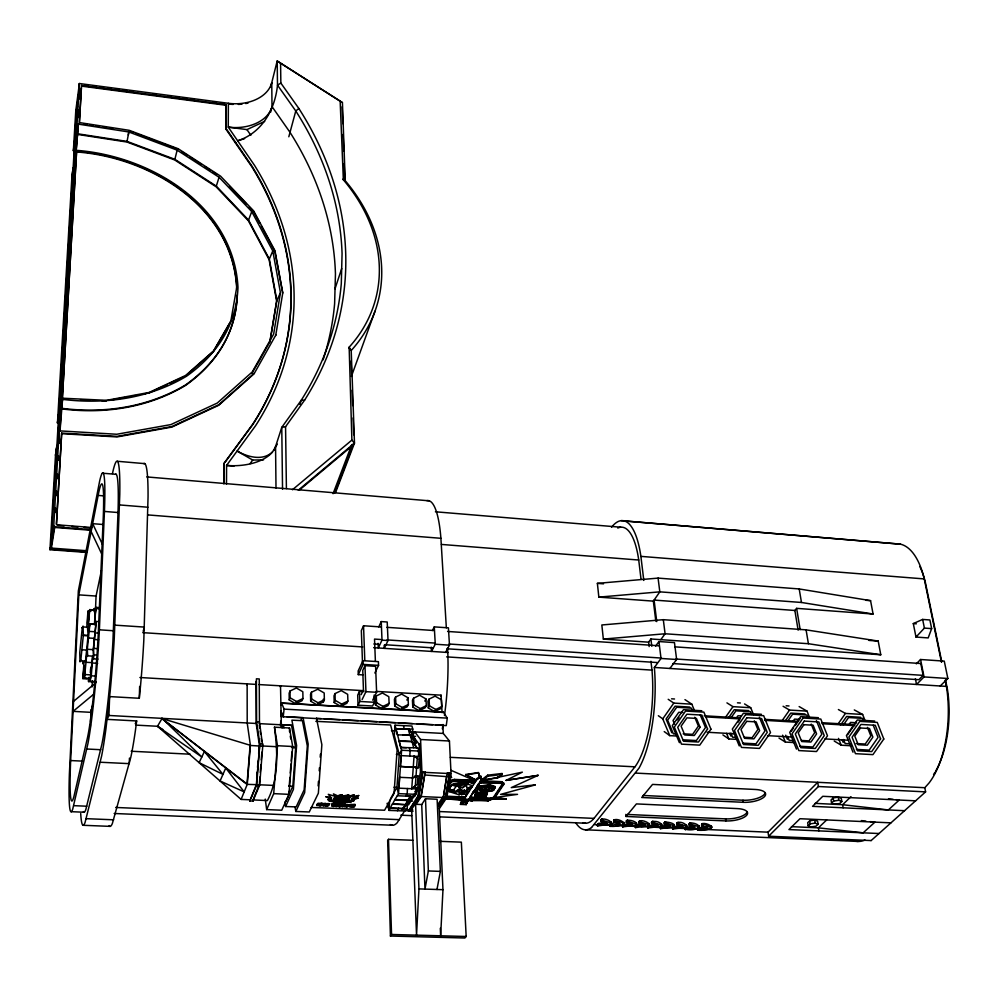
<?xml version="1.0" encoding="UTF-8"?>
<svg xmlns="http://www.w3.org/2000/svg" width="999" height="999" viewBox="0 0 999 999"><rect width="100%" height="100%" fill="white"/><g stroke="black" fill="none" stroke-linecap="round" stroke-linejoin="round"><path stroke-width="1.5" d="M236.651 288.511L236.651 287.512C232.143 206.918 150.374 157.33 76.536 151.96L76.623 151.324C150.487 156.693 232.292 206.293 236.8 286.913L230.769 321.478L213.461 351.411L185.589 375.974M237.238 294.967L237.075 296.84C235.364 334.353 215.597 364.073 185.489 385.464C148.139 407.817 104.021 414.41 61.214 408.828L59.977 430.319M340.821 803.97C337.912 814.385 340.022 796.765 340.322 806.068M80.757 660.826L83.342 635.064L83.054 626.073L82.268 628.159L82.305 627.322L79.758 652.709L80.02 661.862L80.794 659.939L80.757 660.826L85.502 661.126L88.112 635.364L87.437 626.723M223.863 483.903L224.151 463.136L252.747 424.213A384.116 293.843 6.1 0 0 251.898 166.021L226.049 128.496L226.186 104.645L81.556 85.464L81.456 86.114L226.049 105.27L225.911 129.121L251.736 166.633A383.953 293.781 6.1 0 1 252.585 424.787L224.887 462.475M224.026 483.354L224.151 463.136M226.498 484.103L226.586 465.422L255.582 425.711A387.512 296.453 6.1 0 0 254.495 165.31L228.259 127.123L228.371 103.297A38.212 26.598 2.9 0 0 271.753 82.68L272.003 106.593L270.567 112.3M109.141 825.586A100.487 8.404 -85.7 0 0 112.388 823.413L130.757 757.492A105.807 9.416 -85.6 0 0 135.464 730.132L136.676 720.953L107.13 719.367L108.916 715.471L109.64 696.59L139.286 698.276L139.773 693.593A105.807 9.416 -85.6 0 0 143.819 640.097L148.052 496.978A99.051 8.616 -85.3 0 0 143.731 463.636M322.24 805.169L323.077 803.733A2.323 0.899 -2.6 0 1 324.088 803.421C328.559 803.596 322.802 803.446 323.851 805.394C323.688 803.808 328.097 803.92 324.101 803.745A2.323 0.899 -2.6 0 0 323.089 804.058L322.265 804.957L323.239 805.569M482.155 794.917L484.203 794.642L482.155 794.917L482.442 792.294L487.112 793.73L487.075 793.094L482.292 791.72L477.01 792.569L477.047 793.206L482.442 792.294M354.47 806.68C352.485 804.907 357.105 807.367 351.848 807.017C352.722 802.272 356.905 806.33 354.108 805.331M351.735 806.98C350.312 804.757 356.156 803.096 354.932 805.344M335.464 804.145C328.034 807.517 336.713 801.523 334.952 804.719C332.555 810.064 330.344 801.797 333.316 804.145M80.707 813.536A100.824 7.13 -85.6 0 0 85.115 822.302L101.611 756.056A106.181 7.992 -85.5 0 0 105.969 728.583L110.127 691.895A106.181 7.992 -85.5 0 0 114.273 638.199L119.78 494.655A99.388 7.318 -85.3 0 0 113.087 470.729L112.487 473.514M335.052 805.281C335.352 808.953 342.033 803.833 337.4 803.77A2.123 0.824 -2.7 0 0 336.513 803.858L335.065 805.606M347.914 804.744C341.371 803.233 346.228 809.814 347.902 805.182M347.902 804.42L347.914 805.506M129.445 758.091L129.283 763.648L100.275 762.237M139.286 698.276L139.648 686.413M489.073 790.496L488.811 789.447L491.246 787.774L488.786 789.01L489.073 790.496L487.35 789.884L485.951 790.933L485.964 789.372L483.541 789.784M485.951 790.933L485.964 789.372M99.101 621.678L96.179 621.478L93.556 648.388L93.556 658.841L97.964 659.115M89.898 624.113L87.3 649.288L87.65 655.819L93.656 656.193L93.269 649.662L95.879 624.5L89.898 624.113L88.561 630.481L88.474 623.863L89.698 609.615L95.629 610.014L94.393 624.25L88.474 623.863M83.392 811.6A87.887 6.219 -85.6 0 0 85.839 809.49L101.91 744.193A92.545 6.968 -85.5 0 0 112.887 641.932L118.007 512.524A86.189 6.344 -85.3 0 0 115.484 474.3M82.742 663.823L82.83 661.45M99.388 629.82L104.433 511.438A86.326 5.794 -85.2 0 0 99.613 481.243L78.334 590.933L69.368 774.337A88.024 5.682 -85.5 0 0 72.765 808.94L87.962 743.481A92.707 6.369 -85.5 0 0 98.776 641.033L99.388 629.82L113.474 630.744M95.854 681.605L90.047 681.268L90.172 678.446M90.434 672.814L90.572 668.743M90.597 672.889L90.859 667.232M88.674 678.671L82.83 678.571L84.228 665.759L84.391 666.433L84.99 665.459L84.403 678.209L90.347 678.558L92.457 657.117M90.047 681.268L91.271 675.824L92.77 655.993L93.556 658.841M94.118 611.638L94.256 608.566L98.889 608.678M90.272 727.684L90.41 724.612M90.547 721.54L91.084 709.477M92.07 686.925L92.345 680.769M95.529 608.379L96.066 596.053L101.423 570.504M350.449 805.619C348.251 807.279 355.057 803.883 350.412 804.42A2.31 0.899 -2.9 0 0 349.4 804.732L348.589 806.343M387.25 803.233L388.998 810.401L405.969 811.038L407.18 808.978L407.392 804.12L411.688 796.777L407.754 800.049L394.892 799.55L392.532 804.183L405.344 804.682L412.387 796.215C410.601 802.122 391.321 821.228 409.528 800.461M86.826 626.273L87.937 611.4L91.034 611.063M84.403 678.209L86.913 653.046L87.65 655.819M88.099 610.864L87.525 623.264L88.299 622.677L89.698 609.615M98.152 495.417A75.424 5.07 -85.2 0 1 103.247 517.694L98.252 634.427A81.381 5.594 -85.5 0 1 87.263 738.673L74.201 795.366A77.273 4.983 -85.5 0 1 70.654 760.551L78.821 594.867L98.152 495.417L103.908 495.879M439.398 806.83L445.604 797.639L449.65 772.964L447.327 772.851L443.294 797.539L438.086 805.269L438.037 804.083L439.061 804.133L442.969 889.684L440.646 935.801L440.309 928.283M415.547 803.096L418.943 888.898L416.533 935.151L411.675 809.103L421.016 795.928L425.212 771.79L421.241 796.553L416.233 804.307L421.715 804.557L425.499 798.738L437.112 799.262L440.372 871.39L436.975 889.485M77.647 123.913L76.998 123.839L75.874 132.492L74.188 160.377L74.85 160.464L75.437 156.219M76.099 151.898L78.397 124.138L76.099 151.024M90.996 529.67L53.684 526.773L59.59 423.514M60.115 414.348L60.564 406.693L59.853 406.63L57.892 440.272L58.616 440.334L59.328 435.726M75.749 157.967L74.475 157.755L75.524 150.262C150.237 155.557 233.329 205.307 237.962 286.963L237.962 288.099C236.263 325.449 216.558 354.982 186.551 376.211C148.814 398.776 104.233 404.807 61.089 399.175L75.749 144.917M76.111 138.699L76.374 134.028M59.253 430.856L57.892 440.272L59.253 430.856L116.746 434.253L170.929 424.575L217.258 403.059L252.248 371.953L273.639 334.141L280.444 292.757L272.789 250.924L251.736 211.576L219.068 177.26L177.148 150.15L128.759 131.955L77.048 123.926L79.396 83.516L228.371 103.297M55.195 512.549L55.457 507.942M56.169 495.641L56.444 491.033M57.143 478.746L57.418 474.138M58.217 460.314L58.479 455.694M59.191 443.406L59.453 438.798M62.113 392.694L62.837 380.269M63.112 375.612L63.911 361.626M64.098 358.516L64.898 344.543M65.085 341.433L65.884 327.46M66.159 322.802L66.871 310.377M67.145 305.719L67.857 293.294M68.132 288.636L68.844 276.211M69.118 271.553L69.93 257.567M70.105 254.47L70.917 240.484M71.091 237.387L71.903 223.401M72.078 220.304L72.89 206.318M73.064 203.222L73.876 189.236M74.051 186.126L75.849 155.07M78.009 117.72L78.446 109.977M79.083 99.138L79.433 92.944M68.394 399.088L62.325 398.788L76.536 151.96M62.325 398.788L76.623 151.324M56.431 523.763L61.676 433.091L117.108 436.363L171.978 426.523L218.868 404.707L254.27 373.201M79.433 121.678L81.369 87.662M61.676 433.091L56.431 524.762L92.058 527.534M79.333 123.227L81.556 85.464M58.741 423.588L57.467 422.852L71.891 176.985L73.077 167.882L74.351 168.094M50.937 546.49L56.269 455.319L57.53 447.227L59.89 406.968L61.039 398.838L61.763 398.901M79.47 88.199L76.424 110.739L73.139 168.019L71.891 176.985L72.927 177.897M56.269 455.319L55.557 455.257L56.818 447.165L72.54 177.06L73.789 168.094L75.412 140.172L74.763 140.085L73.377 150.712L74.75 150.911M59.99 431.281L62.575 399.238L61.214 408.828M86.763 551.873L51.236 549.225L51.311 548.076L50.112 547.989L49.95 549.712L85.702 552.372M485.152 796.553L484.99 795.741L485.152 796.553L479.882 797.389L480.069 795.416L478.221 796.166L480.069 795.416M480.094 795.853L480.044 796.702L481.143 795.916L482.467 796.378L482.255 795.142L484.165 794.205M605.806 822.402C604.058 823.626 595.804 821.852 597.664 825.936L609.977 824.187L611.463 823.101L602.21 820.216L600.911 821.328L607.242 823.338L598.713 824.65L597.664 825.936M316.908 805.681C316.421 802.759 323.564 803.084 319.58 805.793C318.693 803.658 315.372 806.755 319.043 804.982M389.71 800.187L388.998 810.401L392.507 803.733L405.344 804.682L407.779 800.499L411.688 796.777M412.1 736.188L412.787 729.108L411.938 726.036L395.017 725.212L394.293 735.376L399.263 754.507L396.953 787.362L398.526 793.643L397.315 795.766L414.535 796.453L415.784 794.33L416.171 788.923L415.284 786.438L417.295 757.916L418.444 756.455L418.818 751.048L417.944 747.876L400.674 747.477L406.406 747.739M398.913 788.223L399.575 777.309L412.624 777.909L417.957 775.886L417.382 784.09L411.75 788.686L414.036 756.218L419.105 759.502L418.531 767.694L415.572 767.569L418.531 767.694M400.337 766.47L416.62 767.419L400.337 766.47L401.099 755.631L418.444 756.455M285.976 801.323L292.832 786.263L295.642 747.639L291.521 725.324L283.429 724.937L282.23 727.796M318.132 785.888L318.456 781.355M319.218 770.766L319.443 767.744M320.204 757.167L320.429 754.145M58.854 418.381L59.49 413.698L58.779 413.636L57.467 422.852L58.167 422.927M249.862 800.823L256.356 785.838L259.278 785.963L259.653 785.089L262.737 746.228L259.465 721.927L259.253 678.958L256.418 678.796L256.606 721.778L259.815 743.706L256.356 784.64L249.862 800.823L252.922 801.111L259.278 785.963L259.89 777.01M260.264 772.352L260.876 764.597M261.251 759.939L261.863 752.172M252.909 799.924L252.922 801.111L252.909 799.924L267.42 800.561C279.183 778.209 277.497 751.498 274.475 727.185L289.485 727.996L292.695 746.503L288.936 794.342L281.73 810.226L266.658 809.577L265.259 799.1M266.658 809.577L273.701 793.643L277.497 745.716L274.475 727.185M289.211 786.151L289.897 777.447M290.247 773.051L290.959 764.035M291.196 761.038L291.895 752.022M328.034 804.57C332.18 802.197 326.361 807.042 326.561 806.031C323.851 805.706 328.109 802.409 328.022 804.595M246.99 784.352L250.1 745.441L262.737 746.228L262.725 743.868L259.815 743.706L256.718 784.952L256.356 785.838L256.356 784.64L246.99 784.352L161.763 718.443L247.29 784.227L241.109 799.412L157.505 726.273L136.051 725.124M247.29 784.227L250.399 745.341L247.203 723.001L247.14 683.878L139.91 677.509M256.668 778.283L257.155 772.065M257.53 767.419L258.029 761.201M258.654 753.446L259.153 747.24M610.014 826.335C609.278 822.539 620.104 821.578 619.904 823.938C599.675 826.385 616.57 828.071 624.1 823.788C620.329 820.579 605.569 819.405 619.904 823.938M82.83 678.571L83.978 662.624M79.233 85.115L79.396 83.516L75.787 110.652L76.424 110.739M74.763 140.085L74.613 141.683L75.999 141.895M58.779 413.636L58.616 415.322L59.303 415.359M318.743 805.731L319.006 804.582M631.143 823.513L623.938 824.587L622.864 825.861M626.336 822.439L627.859 821.34L636.788 824.212L635.277 825.286L622.652 826.885L624.063 825.761L632.592 824.45L626.336 822.439L626.323 820.978C628.196 818.98 638.149 821.79 635.776 823.963M333.304 803.758L332.842 805.669M327.372 806.056L327.672 804.982M94.793 616.121L95.105 613.199M95.429 610.289L95.742 607.367L100.075 607.667M94.992 615.809L95.629 610.014M645.029 823.875C643.244 825.436 633.816 823.139 635.576 827.584L647.864 825.836L649.387 824.762L640.334 821.89L638.998 823.001L645.192 824.999L636.675 826.31L635.576 827.584M95.779 682.005L88.586 681.593L89.061 677.297M247.028 684.964L247.14 683.878L256.044 684.402M321.378 803.258C317.133 809.09 325.499 803.745 321.378 803.258C317.782 806.692 323.239 805.731 322.377 803.271M280.382 686.9L280.507 685.826L281.381 727.447M283.192 716.758L284.103 709.115L281.581 703.034L443.356 712.1L447.277 718.119L446.266 725.586L283.192 716.758L280.781 710.776M656.306 824.612L649.1 825.686L648.001 826.96M657.754 825.549L651.598 823.551L653.146 822.464L661.95 825.311L660.414 826.385L647.814 827.984L649.238 826.847L657.717 825.586L657.617 824.375M440.934 696.216L441.071 695.167L376.223 691.395M76.836 110.489L77.447 105.969M77.86 102.947L79.495 90.872M75 143.182L75.412 140.172M76.861 129.62L77.447 125.35M74.338 158.766L75.524 150.262L74.188 160.377L75.824 132.392L76.473 132.48M670.104 824.974C668.331 826.548 658.903 824.237 660.639 828.658L672.914 826.922L674.462 825.861L665.534 823.001L664.173 824.1L670.279 826.098L661.763 827.397L660.639 828.658M56.843 445.566L55.519 454.882L49.95 549.712L53.646 526.311L54.396 526.373L50.849 548.039M322.227 804.832C322.44 806.83 326.685 806.23 325.612 803.92M340.209 805.718C342.607 806.555 335.439 806.643 339.835 803.945M681.306 825.711L674.113 826.772L672.976 828.046M682.754 826.635L676.698 824.65L678.259 823.563L686.925 826.398L685.376 827.472L672.789 829.058L674.25 827.934L682.717 826.685L682.617 825.474M51.236 549.225L54.858 526.411M275.724 335.489L282.754 293.007L274.975 250.687L253.646 210.864L220.579 176.161L178.172 148.739L129.221 130.32L79.433 122.577M269.842 342.02L276.623 301.049L280.444 292.757M689.035 824.038C690.734 821.278 699.65 824.662 698.601 826.448C696.253 833.054 672.489 828.333 693.743 826.248M685.227 829.595L685.114 828.233M406.568 808.865L408.279 811.163L417.757 796.39L421.94 772.239L420.579 739.51L414.81 731.93L412.462 735.888M416.221 799.587L418.693 795.828L422.864 771.678L418.918 796.453L409.677 810.801L412.774 810.938M331.843 805.356L331.818 805.793M337.65 804.832C335.177 806.081 338.649 804.345 336.451 805.843M237.238 296.253C235.527 333.778 215.747 363.499 185.627 384.89C148.289 407.23 104.183 413.836 61.389 408.254M421.241 796.553L443.294 797.539L446.765 776.023L447.003 776.635L424.65 774.974M449.65 772.964L445.417 797.914M439.298 808.715L446.753 797.689L451.036 773.626L449.438 741.008L443.294 733.441L442.819 725.187L435.651 724.799M352.147 804.869C353.122 808.228 346.466 807.005 349.413 805.069A2.31 0.899 -2.9 0 1 350.424 804.757C354.283 804.944 349.8 804.145 349.912 806.243M128.297 135.04L128.759 131.955M697.614 830.132L697.502 828.77L698.938 827.859L707.404 826.61L707.554 827.771C683.703 830.181 709.665 832.354 710.976 826.997C712.387 825.261 700.761 820.741 701.623 825.748L707.592 827.721L707.442 826.56M128.796 132.343L127.048 141.396L174.875 159.316L216.296 186.126L248.551 220.092L269.33 259.053L276.848 300.474L270.017 341.446L257.754 363.411M342.033 804.445C349.737 802.347 338.973 809.789 342.757 804.932M346.903 805.107L346.203 805.856L346.89 804.769M425.499 798.738L428.359 870.953L424.962 889.085L421.715 804.557M347.827 806.068L347.465 806.855L345.754 806.168M413.823 739.297L410.152 735.489C404.258 718.568 416.346 739.635 416.096 743.418L410.239 735.102L397.365 734.889L395.741 728.683L412.787 729.108M281.593 712.786L280.844 716.408L283.941 716.57M400.674 747.477L399.088 740.759L411.938 741.358L417.407 748.189M404.233 729.095L403.484 725.624M388.199 807.13L387.487 803.496M409.278 747.876L410.214 750.661L409.727 756.018M413.661 747.677L410.239 735.102L403.047 735.152M95.317 625.461L96.179 621.478M226.049 105.27L226.186 104.645M93.344 701.835L90.959 712.337L73.077 711.363L94.218 693.793M225.911 129.121L226.049 128.496M235.564 143.144L235.714 142.52M174.875 159.316L177.148 150.15M270.629 87.188L277.185 60.989L342.432 102.597L345.204 180.682A191.633 147.028 14.7 0 1 351.211 350.537L354.483 443.131L335.564 492.532M342.432 102.597L277.185 60.989L277.497 85.152L295.779 110.989A439.597 331.144 6.7 0 1 342.07 253.671L341.296 283.591A439.597 331.144 6.7 0 1 301.223 400.287L281.768 427.372L274.338 450.362M288.823 136.788L295.779 110.989L298.838 108.454L280.856 83.079L280.582 63.511M282.754 293.007L274.8 251.286L268.306 239.161M143.169 631.256L143.993 628.471M93.894 609.74L94.256 608.566M216.296 186.126L219.068 177.26M335.027 288.773L341.683 268.556M299.85 404.433L301.223 400.287L304.645 400.099A443.618 333.978 6.7 0 0 298.838 108.454M333.142 804.395L332.942 805.681M600.911 821.328C600.112 816.158 611.838 820.853 610.789 822.602M479.882 797.389C479.682 795.154 485.139 797.901 485.452 794.53L485.302 793.568L482.455 792.582L478.121 793.194C474.213 797.926 484.253 797.989 485.414 794.018L487.362 794.093L487.075 793.094M624.1 823.788C623.913 820.866 613.274 816.87 613.648 821.89M351.386 376.448L375.025 311.151M323.614 805.044L324.95 803.87M485.414 790.783L484.527 791.832L479.557 790.159L481.855 789.872L486.176 791.333L493.506 790.359L495.317 786.925L492.744 787.624L488.548 786.338L483.441 787.437L481.043 786.875L479.22 789.685L481.818 789.36L479.845 789.709M626.323 820.978L628.359 821.99M248.551 220.092L251.736 211.576M931.655 628.621L928.171 637.924L915.996 637.062L913.298 623.588L922.639 619.43L929.882 619.967L931.655 628.621L924.4 628.096L915.996 637.062M335.052 805.644C336.476 807.729 341.196 803.995 337.412 804.108A2.123 0.824 -2.7 0 0 336.526 804.183L335.214 805.206M333.067 493.693L351.785 444.567M334.503 493.031L352.709 445.367L299.225 490.184M335.202 491.67L345.704 464.198M347.365 459.852L350.686 451.186M352.335 446.84L353.996 442.507M638.998 823.001C638.174 817.894 649.862 822.514 648.676 824.262L648.788 825.524M349.912 806.056L351.261 804.869M338.449 800.236L340.322 800.062C321.94 799.5 352.185 796.365 336.738 798.426L335.764 798.226M337.063 799.812L337.824 798.738L337.063 799.812L340.072 799.924L340.934 798.8L339.648 798.95C341.134 795.691 333.941 798.201 336.738 798.251M651.473 822.389C654.507 819.754 664.123 822.664 661.151 827.584M280.719 705.194L281.581 703.034M290.022 691.008L289.148 693.194L289.235 699.962L295.704 703.721L302.048 700.686L302.959 698.526L302.834 691.745L296.378 687.999L290.022 691.008L290.122 697.801L289.235 699.962M344.992 799.987C347.39 797.776 346.291 800.711 347.502 798.688L345.829 798.351L347.39 798.563M345.592 798.576L344.343 799.487L345.879 799.537L345.941 798.114M673.838 826.623L673.726 825.361C675.636 822.277 657.891 820.591 667.17 824.013M295.704 703.721L296.603 701.56L302.959 698.526M253.496 798.551L258.691 786.151M269.33 259.053L272.789 250.924M311.463 692.245L310.527 694.43L310.664 701.198L317.108 704.944L323.401 701.91L324.363 699.737L324.2 692.981L317.757 689.248L311.463 692.245L311.601 699.013L310.664 701.198M685.264 829.395C691.345 824.687 676.885 818.993 676.698 824.65M494.992 786.45L490.022 784.752L486.426 788.486C482.03 786.188 487.3 789.422 483.578 790.234L486.001 789.822M319.268 804.345C321.116 800.636 321.291 806.93 318.669 805.344M300.899 720.391L302.135 717.557M277.31 444.118L272.228 452.335A43.169 23.402 0.4 0 1 226.586 465.422L234.053 466.071M225.886 767.682L220.067 780.993L244.168 791.882L225.574 767.794M317.108 704.944L318.057 702.772L324.363 699.737M327.822 804.694L328.371 803.571L329.62 803.92M344.106 800.399L343.369 801.535L344.705 800.661L342.182 801.086L345.067 801.31L345.567 800.461L342.495 800.336L342.182 801.086M686.076 828.658L695.192 827.184L689.173 825.199L690.571 824.113L699.225 826.81L698.788 827.647M291.833 725.374L280.931 724.799L280.569 725.611L280.544 722.801M335.015 693.606L334.016 695.816L334.203 702.559L340.634 706.293L346.865 703.271L347.889 701.073L347.677 694.33L341.258 690.609L335.015 693.606L335.202 700.349L334.203 702.559M380.669 626.922L363.549 625.761L361.351 630.606L362.475 662.187M285.602 806.505L293.394 789.447L296.603 745.479L291.895 720.167L302.422 720.679L307.317 745.966L304.133 789.872L296.154 806.905L285.602 806.505L284.827 801.947M701.623 825.748C703.671 821.827 713.511 829.707 711.013 827.022M340.634 706.293L341.646 704.095L347.889 701.073M374.85 673.026L378.559 665.371L378.409 661.663L362.949 660.689L358.154 670.941L358.291 674.625L362.887 674.912M378.771 626.873L381.243 621.59L387.212 622.002L388.024 640.534L384.253 648.351L384.128 645.279M358.291 674.625L363.087 664.397L362.949 660.689M316.458 718.256L321.865 744.68L318.356 793.231L309.265 811.962L295.816 811.463L304.658 792.694L308.179 744.043L303.034 717.607M372.727 700.149L376.611 692.295L375.599 666.333L364.997 665.659L362.762 670.391L363.449 689.884L361.151 694.68M363.836 691.608L359.478 691.358L357.704 695.129L358.042 705.207L372.577 706.018L374.413 702.285L374.126 695.079M204.558 751.186L199.113 762.674L222.952 774.387L204.233 751.285M381.243 621.59L382.005 640.134L378.284 647.964L378.097 643.344M358.042 705.207L359.827 701.46L359.478 691.358M341.159 798.426L342.045 796.515L339.323 802.085M362.125 699.537L365.934 691.658L364.997 665.659M479.233 796.553L479.757 797.202L479.62 796.478L478.921 797.339L475.112 796.041C475.487 793.755 474.088 796.827 476.773 795.241L477.872 793.631L482.13 793.131L482.904 791.932M376.298 695.978L375.187 698.226L375.449 704.944L381.855 708.653L387.987 705.644L389.111 703.408L388.823 696.703L382.43 692.994L376.298 695.978L376.561 702.697L375.449 704.944M324.438 804.732L324.238 805.381L324.325 804.232M325.911 804.62L327.684 803.508L327.684 805.306M327.497 805.219L326.561 806.031M381.855 708.653L382.979 706.418L389.111 703.408M339.573 802.272L332.967 801.323L334.915 797.077M332.967 801.323L335.115 797.115L336.064 796.865L349.425 798.014L348.751 797.389M333.179 801.335L336.064 796.89L335.115 797.127C333.142 797.989 333.841 802.984 333.167 800.986M343.269 806.493L344.068 804.645M334.702 799.799L335.427 798.114M338.062 800.474L336.001 798.963L334.927 800.037L336.563 798.326M395.567 697.09L394.418 699.35L394.717 706.043L401.111 709.752L407.18 706.755L408.366 704.495L408.042 697.801L401.648 694.105L395.567 697.09L395.866 703.796L394.717 706.043M338.736 801.985L338.099 802.372L339.423 801.435L339.223 802.634M342.882 798.388L340.097 803.558C336.126 803.97 341.196 801.91 338.886 802.971M338.486 803.496L339.111 802.16M334.927 800.037L337.762 800.886L340.06 800.399L339.31 801.872L332.954 800.973M340.334 800.112L341.159 798.251M344.068 797.202L343.094 797.689L349.638 797.677L347.627 801.897L339.56 801.985M343.057 795.853L342.045 796.752L343.057 795.853L342.482 798.426M340.097 803.558L343.369 796.578M341.371 801.785L346.253 802.409L338.099 802.372M341.171 802.484C340.472 800.436 342.869 803.358 340.634 801.897M346.778 798.725L346.828 798.938C345.067 797.09 341.046 799.924 345.117 799.824M343.132 799.287L343.818 798.488M432.405 630.519L434.278 626.885L448.414 627.847L449.475 645.167L445.604 652.347M340.946 801.498L347.415 801.885L349.413 797.664M401.111 709.752L402.272 707.504L408.366 704.495M406.855 700.062L408.042 697.801M347.415 801.885L349.638 797.652M434.278 626.885L435.277 644.23L431.493 651.423L431.243 647.102M350.761 805.182L350.437 806.405M413.561 698.239L412.437 700.361L412.774 707.042L419.155 710.751L425.187 707.754L426.323 705.631L425.974 698.95L419.592 695.254L413.561 698.239L413.886 704.932L412.774 707.042M135.24 723.676L136.676 720.953M419.155 710.751L420.292 708.628L426.323 705.631M424.825 701.073L425.974 698.95M429.071 699.125L427.922 701.273L428.284 707.941L434.652 711.638L440.646 708.641L441.833 706.505L441.433 699.837L435.077 696.153L429.071 699.125L429.445 705.806L428.284 707.941M344.081 800.236C347.54 800.449 341.795 800.174 342.17 800.911M480.794 776.148L481.593 779.744L468.831 799.475L464.085 799.25L476.76 779.507L480.856 777.01L480.794 776.148L476.698 778.646L476.76 779.507M329.608 803.633L328.521 805.731L327.297 805.669M342.732 800.923L345.579 800.636M316.895 805.356C316.633 803.333 320.017 801.872 318.856 804.882M491.271 788.223L488.623 788.598L488.761 784.702L481.93 785.826L483.416 786.925L481.855 789.872L481.793 789.048M434.652 711.638L435.826 709.502L441.833 706.505M251.86 373.539L257.155 364.173M275.899 334.902L254.096 373.776L218.719 405.282L171.84 427.097L116.995 436.938L61.588 433.678M390.434 798.913L396.953 787.362L393.993 787.249M394.892 799.55L397.315 795.766M230.931 320.879L213.611 350.824L185.739 375.387L149.126 392.445L106.493 400.324L62.413 398.201M341.945 806.618L342.657 804.582M397.49 810.713L398.663 808.216M157.505 726.273L162.113 718.368L201.81 756.98L157.505 726.273L162.812 729.557M407.355 795.716L410.214 795.828L407.779 800.499L394.917 799.999M415.197 791.408L416.146 789.797M390.334 824.587A84.503 18.457 -86.7 0 0 397.202 822.751L404.995 810.314M448.763 783.241L450.387 780.544L450.462 781.83L454.42 780.681L473.489 781.605L474.587 782.741L454.745 781.068L451.186 781.942L447.952 787.187M447.889 785.963L451.111 780.656L453.484 780.082M479.62 796.478L476.773 795.241M472.589 785.751L467.457 784.065L456.531 785.888L453.334 790.221L448.476 790.684L451.748 784.465L453.896 784.128L453.534 783.591L467.257 781.905L466.508 783.765L455.831 785.676L453.022 784.852L456.493 785.376M448.476 790.684L451.748 784.465M466.508 783.765L467.457 784.065L469.405 781.568L473.926 783.678L469.443 782.205L467.295 782.554L466.908 781.443L467.257 781.967M346.865 799.562L344.817 799.974L346.441 799.387M345.829 798.276L343.756 798.426M471.478 798.288L471.216 799.799L461.725 799.362L461.988 797.789L460.464 797.714L459.54 799.237L459.602 800.261L464.935 799.949L464.473 800.674L466.995 800.786L467.457 800.074L470.941 800.224L470.879 799.212M459.602 800.261L460.464 797.714M412.887 840.271L388.486 839.31L387.662 840.596L390.422 936.026L464.897 938.011L466.171 936.488L461.351 842.157L439.548 841.308M460.414 804.382L461.426 802.796L463.061 802.871L462.999 801.785L461.363 801.722L460.414 804.382L466.196 804.645L467.657 800.611L488.673 800.624L472.04 799.824L472.102 800.836L470.591 800.761L470.529 799.687M466.933 799.774L468.194 799.837L467.195 802.709L462.15 802.472L463.149 799.537M464.098 799.475L466.77 794.13M462.15 802.472L463.149 799.6M467.832 801.161L465.097 802.11L465.884 800.898L467.807 800.811L466.933 802.547L462.599 802.347L463.461 800.611C467.195 799.749 462.887 804.27 465.172 800.861M462.599 802.347L463.461 800.611M463.061 802.871L463.336 801.273L462.075 801.21M344.081 804.982L345.067 804.545L342.083 804.832M467.22 803.059L465.921 802.459M472.927 792.195L468.843 799.699M477.972 784.39L479.333 785.476L477.335 786.076L480.082 781.792M480.307 780.768L481.53 778.87M473.613 791.545L475.287 791.433L473.613 791.545L472.977 792.831L474.75 792.544L474.375 791.445L474.75 792.544M477.322 785.813L478.758 786.076L477.335 786.076M466.933 802.547L467.807 800.811M480.019 786.4L476.535 791.745L473.963 791.295L477.01 786.588L480.019 786.4L478.396 785.239L479.295 784.827L477.972 784.452M325.736 804.645L324.45 805.057M477.197 790.047L479.97 785.751L478.434 785.876M477.197 790.109L479.982 785.813M472.04 799.812L472.989 798.351L472.102 800.836M506.006 780.406L538.099 775.361L506.006 780.406L522.365 772.152L484.952 780.069L484.49 782.142M479.22 789.685L481.93 785.826M484.415 780.918L484.952 780.069M591.545 827.509L638.935 768.243A82.805 27.26 -87.1 0 0 654.357 667.469L661.026 658.453L658.928 641.545L674.462 642.607L676.635 659.49L669.867 668.468M410.464 808.378L414.573 802.097M493.506 790.359L495.317 786.925M493.306 797.514L502.884 783.166L502.984 784.44L493.381 798.713L490.109 799.637L471.753 798.788C469.755 799.075 469.53 796.166 471.665 797.527L490.034 798.438L493.294 797.452L493.381 798.713M470.192 798.413L490.247 799.849L494.155 798.738L494.068 797.464L503.708 783.129L501.448 781.68L482.542 780.756L480.069 781.73L480.157 783.016L500.749 783.303L502.984 784.44M494.155 798.738L503.796 784.402L503.708 783.129L501.461 781.742L501.548 782.966L503.796 784.402M474.825 795.029L477.01 792.569M474.862 795.666L476.286 792.881M439.348 805.756L445.367 797.015L443.057 796.915M487.325 793.456L485.876 796.24L484.303 795.629M485.876 796.24L487.362 794.093M653.346 601.136L659.815 591.845L658.079 578.109L597.377 583.366L598.851 597.127L653.346 601.136L655.819 621.128M461.688 791.695L461.163 793.955L459.927 793.893L460.764 792.781L468.706 791.807M792.969 721.415L794.58 719.105L799.138 719.38M791.108 731.405L793.543 727.909M795.167 725.586L800.049 718.593M837.999 724.088L845.429 713.423L862.636 714.46L865.334 721.278M840.484 725.237L846.628 716.445L860.676 717.282M843.306 725.087L848.576 717.532L862.661 718.368L863.71 721.041M848.913 724.7L850.511 722.414L856.493 722.764M847.627 734.64L856.493 721.927M438.873 802.896L442.22 798.114M725.386 717.482L732.966 706.655L750.711 707.717L753.546 714.647M728.858 717.369L734.228 709.715L748.713 710.589M731.068 717.781L735.951 710.801L750.474 711.675L751.573 714.397M736.35 718.094L737.986 715.771L741.058 715.946M737.999 722.252L739.647 719.904M782.03 720.803L789.535 710.064L807.005 711.113L809.764 717.981M785.451 720.704L790.758 713.099L805.019 713.948M788.161 720.541L792.594 714.185L806.892 715.047L807.979 717.744M677.285 736.051L669.78 735.639L662.749 718.855L673.801 703.096L691.832 704.183L694.73 711.163M677.372 719.967L679.033 717.594M286.413 488.548L285.564 426.723L304.645 400.099M648.626 642.17L650.911 638.985L880.781 654.757L878.196 641.071L806.081 629.857L663.311 619.68L601.835 624.974L603.346 639.085L648.626 642.17L649.163 646.578M250.1 463.636L252.685 460.039L263.536 459.89M655.619 646.091L658.928 641.545M336.438 805.519L337.6 804.382M660.801 639.672L665.084 633.766L663.311 619.68M390.422 936.026L391.546 934.477L388.486 839.31M448.426 789.847L450.012 790.371L449.175 791.595L459.078 794.792L460.764 792.781M339.61 804.42L340.896 804.332M495.042 787.087L490.072 785.401L488.548 786.338M582.941 822.676A72.353 22.477 -87.5 0 0 593.993 818.381L634.952 766.82A75.936 25 -87.1 0 0 651.997 670.117L650.936 661.288M298.264 490.209L354.483 443.131L351.885 440.097L349.151 347.177A188.823 144.768 14.7 0 0 343.356 179.783L340.172 101.511M351.673 806.618L354.158 806.243M798.126 630.157L794.867 610.476L796.628 608.354L873.089 614.023L870.566 600.661L799.2 588.948L658.079 578.109M626.036 816.47L636.425 803.908L737.412 808.603A16.096 5.957 -6.6 0 1 746.515 815.446A16.096 5.957 -6.6 0 1 725.836 820.928L626.036 816.47L625.824 814.397M348.676 806.168L351.323 806.555L351.511 805.206M321.253 803.696L322.54 803.683M635.764 773.101L924.799 787.712L928.945 783.104A79.695 37.175 -88.2 0 0 946.44 686.4L945.191 680.344M326.661 805.656L325.724 806.031M482.092 786.063L481.68 786.912L481.63 786.275M916.295 663.86L920.554 659.502L944.267 661.126L947.864 678.496L940.209 685.988M674.849 646.852L920.778 663.523L923.151 675.374L918.855 679.695L672.814 663.573M768.031 832.167L817.706 782.304L818.393 786.513L768.631 836.225L768.031 832.167L701.41 829.282M947.864 678.496L924.038 676.922L916.533 684.465L915.384 678.683M833.116 797.964L831.043 799.974L831.568 803.096L834.627 804.282L839.747 803.483L841.832 801.473L841.308 798.363L838.261 797.152L833.116 797.964L833.641 801.086L831.568 803.096M826.635 819.979L818.393 827.846L791.483 826.66M850.986 796.69L842.607 804.707L815.122 803.371M407.392 804.12L402.909 808.378L390.147 807.891M809.689 820.803L807.667 822.701L808.154 825.761L811.101 826.91L816.071 826.161L818.106 824.262L817.607 821.203L814.66 820.054L809.689 820.803L810.177 823.863L808.154 825.761M272.577 451.835C262.949 461.363 247.465 456.98 237.088 451.036L252.685 460.039M871.078 840.621L925.598 791.87L924.799 787.712M343.706 796.603L344.905 795.579L348.776 795.104L347.727 796.278L343.706 796.877L348.776 795.104M343.706 796.877L344.917 795.866L348.788 795.379M292.432 489.76L351.885 440.097M73.576 701.335L95.817 682.767M331.893 804.045L333.316 804.095M338.449 798.9L337.3 798.476L338.449 798.9L339.473 797.951M85.077 661.887L84.528 661.188M482.717 778.97L487.712 775.174L502.147 773.463L502.235 774.487L497.777 777.846L482.792 780.007L482.717 778.97L485.714 778.546M482.792 780.007L487.787 776.198L502.235 774.487M461.725 792.145L464.36 790.147L467.832 791.757L464.398 790.596L461.75 792.594L461.713 790.022L457.018 791.245L461.738 790.471L461.688 789.572M485.926 790.484L487.312 789.435L489.048 790.047M459.777 786.7L462.462 787.474L466.62 784.427L466.808 788.124L471.678 787.424M457.018 791.245L460.064 789.435L458.479 786.775L462.487 787.924L466.645 784.864L466.483 783.378M480.019 796.265L481.106 795.466L482.43 795.941M493.456 789.722L492.882 790.334C489.11 791.058 492.907 786.375 495.367 787.562M478.221 796.166L479.47 795.441L478.921 794.367L480.457 794.829L482.167 793.618L482.092 792.557M337.063 799.687L337.837 799.188M411.75 788.686L415.284 786.438M280.856 83.079L277.497 85.152C275.012 109.69 261.95 132.929 237.6 140.809L244.618 138.624M456.993 790.808L460.039 788.985L458.441 786.325M478.196 795.716L479.433 794.992L478.883 793.93L480.457 794.829M347.914 804.67L346.328 804.62L344.468 806.742M339.822 799.387L340.934 798.676M467.832 791.757L467.245 789.772L471.578 787.574L471.628 786.563M468.269 788.336L471.528 786.712M467.245 789.772L471.653 787L469.218 787.337M332.08 805.943L333.516 805.868L335.414 803.795M710.951 827.097L710.801 828.396M482.467 796.378L482.28 795.579L484.203 794.642M339.885 802.622L351.086 801.897L348.127 801.51L353.996 800.649L349.275 800.711L358.416 798.051L351.923 798.838L358.716 795.529L350.149 796.927L354.245 794.717L344.255 797.439M351.923 798.838L358.716 795.541M344.73 804.957L344.805 804.12M344.106 798.763L345.567 798.388M345.529 806.418L344.343 806.393M336.001 798.026L336.576 798.576M343.369 801.535L342.345 800.973M343.369 801.36L345.117 801.048L343.631 801.373M323.089 359.865A433.129 328.733 6.4 0 0 334.615 303.708L335.452 273.988A433.129 328.733 6.4 0 0 290.022 132.355L272.003 106.593A38.536 26.436 2.7 0 1 228.259 127.123L246.953 129.608L264.673 121.354M149.001 393.019L167.295 384.503M170.117 383.191L184.191 376.635M340.684 806.568L340.734 805.743M355.057 804.994L354.008 805.319M355.07 805.319L355.157 804.532M538.099 775.361L511.251 787.624L535.202 784.852M453.883 784.065L453.047 785.364L455.856 786.188L456.468 784.989L463.623 783.84M479.557 790.159L479.97 789.31L479.17 789.048M479.52 789.522L485.576 791.021L485.789 791.895L492.582 790.771L492.832 789.697M475.636 781.268L475.574 780.394L473.876 783.104L469.405 781.63L467.257 781.905M449.175 791.595L453.608 790.571L461.763 793.081M459.078 794.792L459.915 793.506L459.965 794.405M476.498 791.171L474.712 791.97M475.112 796.041L476.86 795.379M482.467 792.894L487.112 793.73M343.094 797.689L343.718 797.077M480.157 783.016L482.629 782.042L501.548 782.966M341.895 806.255L343.206 806.63M459.028 793.905L459.915 793.568M489.585 785.351L488.761 784.702M481.855 781.817L494.505 781.717M335.964 796.765L334.927 797.427L341.658 797.289M347.402 801.535L346.541 801.81L347.627 801.897M346.578 801.872L347.615 801.56M450.387 780.606L454.345 779.395L473.401 780.319L474.587 782.741M494.692 786.9L492.744 787.624M470.117 797.14L490.159 798.638L494.068 797.464M490.159 798.638L492.769 797.901M535.202 784.927L500.549 794.392L517.544 794.355L495.916 797.377L506.281 798.913L490.746 799.15M413.661 777.547L415.959 776.922L414.997 775.761L417.957 775.886M672.764 825.761L673.538 826.772M57.467 422.852L58.666 422.565M697.639 826.847L698.276 826.697L698.476 829.195M340.322 799.887L335.04 799.662M446.69 796.565L464.622 796.89L464.697 798.151L446.765 797.839M110.951 400.062L124.65 397.527M132.255 396.128L135.302 395.554M142.919 394.155L145.954 393.581M479.982 796.128L482.667 795.666M285.564 426.723L281.768 427.372L282.542 489.298M339.585 797.577L336.001 798.176M456.968 790.359L460.502 789.772M481.968 786.463L488.798 785.339M485.739 791.258L488.461 790.808M342.282 794.904L338.873 795.566L342.282 794.904L342.794 796.265M453.571 784.24L466.958 782.08M467.495 793.706L461.526 794.655L461.138 793.631L464.473 793.606M472.939 792.257L474.712 791.907M445.729 796.315L464.622 796.952M464.697 798.151L462.749 798.376L462.674 797.102M833.641 801.086L838.785 800.274L841.832 801.473M465.659 774.525L475.212 779.732L465.659 774.525L478.484 772.514L479.745 777.697M465.684 774.912L478.509 772.901L479.707 777.21L475.599 780.781L475.187 779.345M343.319 799.475L344.692 800.037M810.177 823.863L815.159 823.114L818.106 824.262M348.127 801.498L353.996 800.636M339.648 798.95L340.946 798.913M453.309 789.709L450.037 790.684C452.485 789.285 453.896 790.858 453.546 789.672M491.246 787.774L488.623 788.598M351.91 804.932L352.023 805.644M351.823 805.531L350.736 806.056M598.851 597.127L659.815 591.845L801.473 602.472L873.089 614.023M603.346 639.085L665.084 633.766L808.403 643.718L880.781 654.757M338.986 802.409L329.245 801.073L332.505 800.898L327.697 799.612L332.205 800.037L326.024 796.79L331.531 798.026L328.296 794.33L335.177 796.34L333.441 793.893L341.558 797.627L335.976 797.115M445.542 798.413L452.609 798.164L448.002 797.627M479.882 799.35L488.673 800.561L479.882 799.35L487.649 799.275M351.086 801.91L341.795 801.822L341.596 802.497M474.413 798.376L491.146 798.663M493.094 798.688L506.281 798.913M391.546 934.477L466.171 936.488M418.943 888.898L442.969 889.684M428.359 870.953L440.372 871.39M337.999 800.773L338.561 799.799M342.482 799.874L342.02 800.249M338.873 802.622L340.534 802.572M338.698 803.059L340.409 802.509M338.474 803.196L340.097 803.258M390.172 808.341L407.18 808.978M311.126 807.467L384.578 810.226L394.043 793.468L397.103 750.062L390.609 724.987L315.834 721.34M288.711 786.101L292.832 786.263M342.982 797.352L349.65 798.001M339.585 797.514L341.433 797.689M408.141 800.911L412.525 801.086M83.142 825.286L110.102 826.373M415.609 788.124L418.569 788.248M398.801 788.161L416.171 788.923M71.154 811.675L84.103 812.224M114.148 813.486L392.545 825.249M86.214 818.668L113.624 819.804M241.109 799.412L250.037 799.799L250.037 800.973M412.724 809.764L409.64 809.627L409.677 810.801M408.279 811.163L412.787 811.363M879.008 833.528L788.96 829.57L799.987 818.718L890.946 822.851M400.799 815.172L411.675 815.646M439.635 816.87L585.664 823.226M594.517 824.637L611.563 825.374M616.208 825.574L622.402 825.848M625.499 825.986L636.351 826.448M640.996 826.648L647.19 826.922M650.287 827.06L661.138 827.534M664.235 827.659L673.526 828.071M676.623 828.196L698.313 829.145M73.676 805.656L86.813 806.218M115.684 807.454L399.513 819.667M768.631 836.225L871.128 840.571M585.464 829.794L858.178 841.445M418.818 751.048L401.586 750.261L399.263 754.507L396.316 754.37M292.869 747.339L295.617 747.464M291.533 747.452L295.642 747.639M274.001 785.439L256.356 784.64M418.693 795.828L421.016 795.928M417.757 796.39L418.918 796.453M445.604 797.639L446.753 797.689M273.701 793.643L288.936 794.342L288.898 791.395M627.372 814.46L725.561 818.88A16.084 5.969 -6.6 0 0 747.202 811.812M405.419 810.039L408.529 810.177M439.697 811.55L593.993 818.381M61.376 407.043L59.853 406.63M399.013 741.146L411.85 741.758L415.334 744.817M915.596 800.823L822.764 796.303L812.562 806.343L904.545 810.701M485.239 791.283L486.176 791.333L486.126 790.509L485.789 791.895M445.804 797.589L464.036 798.463M468.781 798.613L471.153 798.788L471.216 799.799M460.539 798.788L462.05 798.863M471.54 799.3L473.051 799.362M463.224 800.798L468.269 801.036M467.157 801.985L465.522 801.91L465.584 802.984M462.574 801.997L464.385 802.085M465.097 802.11L466.908 802.197M80.557 399.675L89.673 400.112M101.823 400.699L106.394 400.911M395.741 728.683L408.466 729.295L412.325 733.828L416.096 747.589M412.687 736.251L415.609 736.388M421.94 772.239L451.036 773.626M70.654 760.551L82.742 761.138M459.328 780.007L470.179 780.606M488.923 784.939L489.56 784.964M451.798 785.301L453.047 785.364M643.031 795.466L743.019 800.224A16.434 6.206 -6.9 0 0 765.209 792.894M743.318 802.309L641.733 797.502L652.547 784.415L755.356 789.472A16.434 6.194 -6.9 0 1 764.485 796.628A16.434 6.194 -6.9 0 1 743.318 802.309L743.019 800.224M86.838 749.013L100.737 749.712M131.181 751.236L190.185 754.195M818.393 786.513L925.598 791.87M259.465 721.927L256.606 721.778L256.194 723.463L259.453 745.816M420.579 739.51L449.438 741.008M277.497 745.716L292.695 746.503M262.362 745.966L277.06 746.728M450.337 757.329L634.952 766.82M476.323 793.518L477.872 793.631M391.458 730.681L394.568 730.843M411.688 731.755L443.294 733.441M284.103 709.115L447.277 718.119M287.038 716.745L302.51 717.582M316.446 718.343L321.091 718.593M324.188 718.756L339.672 719.592M342.769 719.767L358.241 720.604M361.338 720.779L376.823 721.615M379.92 721.778L395.404 722.627M398.501 722.789L412.425 723.551M417.07 723.8L432.555 724.637M682.966 739.809L696.365 740.546L705.481 727.547L700.299 715.059M742.769 743.119L755.956 743.843L764.972 730.943L759.365 717.195M799.924 746.278L812.911 747.002L821.84 734.203L816.383 720.554M856.405 749.412L869.192 750.112L878.034 737.412L873.238 725.237M108.916 715.471L256.194 723.463L256.031 681.405M259.053 723.613L280.931 724.799M359.827 701.46L374.413 702.285M281.681 703.209L443.494 712.25M707.105 732.242L735.014 733.828M767.557 735.664L792.357 737.075M824.912 738.91L848.163 740.222M683.154 733.815L692.619 734.352L698.401 726.086L694.742 717.282M744.367 737.262L752.135 737.699L757.866 729.495L754.295 720.766M801.385 740.459L809.028 740.883L814.697 732.754L811.225 724.088M856.218 743.543L865.234 744.043L870.853 735.976L867.469 727.384M676.348 734.065L673.401 733.89L667.644 720.167L676.698 707.267L691.445 708.154L692.582 710.901M736.95 737.462L732.592 737.212L730.918 733.129M793.481 740.634L789.198 740.384L787.562 736.338M850.761 743.843L845.129 743.531L843.531 739.51M722.889 734.889L728.87 738.935L736.263 739.347M778.983 738.049L785.376 742.082L794.105 742.569M834.227 741.058L841.22 745.204L851.248 745.766M258.866 684.565L363.873 690.671M82.792 678.321L87.2 678.583M704.245 715.796L739.834 717.881M764.597 719.342L797.09 721.253M821.852 722.702L854.357 724.612M705.906 716.907L740.034 718.905M764.834 720.354L797.402 722.265M822.214 723.726L854.782 725.636M689.809 707.067L675.087 706.181L666.071 719.043L671.803 732.742M701.785 710.751L683.516 709.665L672.302 725.649L679.42 742.657M761.4 714.297L743.431 713.224L732.329 729.083L739.26 745.941M818.393 717.682L800.699 716.633L789.709 732.367L796.478 749.088M874.699 721.028L857.279 719.992L846.403 735.601L852.996 752.197M85.165 674.562L91.134 674.924M365.934 691.658L376.611 692.295M91.271 675.824L95.654 676.086M682.804 712.512L678.783 712.275L673.026 720.479L674.6 724.225M93.943 654.882L96.878 655.069M85.739 662.25L91.683 662.612M91.846 662.974L97.652 663.336M671.553 698.813L674.537 699M737.462 702.821L740.384 702.996M786.138 705.781L789.023 705.956M88.187 637.974L94.143 638.349M94.256 639.485L98.626 639.76M363.087 664.397L378.559 665.371M93.556 648.388L97.927 648.663M87.3 649.288L93.269 649.662M82.168 649.8L86.938 650.099M373.826 643.993L378.509 644.293M384.727 644.705L433.004 647.864M447.015 648.788L657.242 662.549M83.279 626.96L88.012 627.26M142.757 632.642L362.787 646.952M373.638 647.664L447.839 652.484L448.039 663.261A88.811 20.579 -86.4 0 1 444.468 715.584M654.357 667.457L946.44 686.4M89.573 631.405L95.567 631.793M95.667 632.966L98.589 633.154M446.628 656.88L651.997 670.117M83.342 635.064L88.112 635.364M83.242 635.551L87.999 635.851M380.744 639.497L374.525 639.085L375.387 661.151M386.963 639.909L435.139 643.094M449.125 644.018L660.489 658.004M676.036 659.028L923.151 675.374M661.026 658.453L676.635 659.49M382.005 640.134L388.024 640.534M435.277 644.23L449.475 645.167M114.947 625.149L144.405 627.085M386.9 627.335L433.591 630.506M447.602 631.455L659.29 645.804M89.748 609.84L95.679 610.239M329.245 801.073L338.311 801.972M868.955 640.421L878.196 641.071M78.821 594.867L96.066 596.053M794.867 610.476L654.083 600.074L656.755 621.615M913.298 623.588L916.333 623.813M597.377 583.366L603.521 583.841M51.311 548.076L86.826 550.749M54.808 527.472L90.297 530.219M865.921 600.299L870.566 600.661M451.386 797.077L460.477 797.776M441.433 544.43L638.723 560.027L641.046 579.32M103.322 524.512L92.657 523.688L102.41 544.305M57.892 525.437L64.086 525.924M71.828 526.523L78.022 527.01M84.216 527.484L90.41 527.971M104.433 511.438L118.007 512.524M147.802 514.91L440.896 538.299L446.341 627.797M611.55 527.222A77.11 24.863 -86 0 1 640.883 556.368L924.262 578.921L941.445 662.175M119.518 504.932L147.914 507.23M621.153 520.666L896.153 543.793A74.276 33.991 -86.6 0 1 924.262 578.921M624.338 520.941L900.486 544.168M435.427 511.788L620.741 527.21M102.41 473.189L116.296 474.35M146.753 476.923L429.295 500.824M57.53 447.227L56.781 446.79L55.557 455.257M117.482 461.288L144.843 463.648M338.986 802.397L333.404 801.897L338.661 802.122M58.229 421.903L57.517 421.84L58.704 422.277M58.679 414.31L59.378 414.373M445.779 798.738L462.612 800.436M861.375 820.591L865.896 821.103M870.416 821.615L874.937 822.127L863.148 832.829L818.393 827.846L818.893 830.893M888.486 798.775L893.094 799.312M896.178 799.675L899.25 800.024L888.348 809.939L842.607 804.707L843.131 807.804M449.525 797.739L452.609 798.101M71.891 176.985L72.977 177.585M73.789 168.094L73.077 167.882M74.176 149.201L73.377 150.712L75.787 110.652M492.882 790.334L491.471 789.647M84.965 84.977L88.049 85.377M92.67 86.001L95.754 86.401M100.375 87.013L103.446 87.425M108.079 88.037L111.151 88.449M115.772 89.061L118.856 89.473M123.476 90.085L126.561 90.497M129.645 90.897L132.73 91.309M152.76 93.968L155.832 94.381M168.157 96.016L171.241 96.416M175.861 97.04L178.946 97.44M183.566 98.052L186.651 98.464M191.271 99.076L194.355 99.488M212.849 101.935L215.921 102.348M220.542 102.959L223.626 103.372M463.486 800.961L465.197 801.21M75.874 132.492L77.21 132.705M77.11 133.704L127.048 141.396M77.073 134.341L126.935 142.033L174.725 159.977L216.109 186.776L248.351 220.717L269.106 259.653L276.623 301.049M83.866 123.938L86.876 124.4M89.898 124.875L92.919 125.337M95.929 125.812L98.951 126.274M103.471 126.985L106.493 127.447M109.503 127.922L112.525 128.384M326.024 796.802L331.531 798.051M341.446 797.864L339.685 797.814M161.763 718.443L250.399 745.341M471.678 797.589L470.604 797.239L470.679 798.451M449.125 790.709L456.193 792.994M600.786 820.154L602.959 820.878M478.009 785.039L479.333 785.476M638.861 821.827L642.045 822.901M475.074 795.404L477.609 796.278M482.13 793.131L485.452 794.53M473.626 791.807L474.413 792.082M129.121 130.969L133.416 132.58M136.276 133.654L156.306 141.196M157.742 141.733L178.047 149.363M450.699 770.192L472.065 779.445L471.528 780.231M609.889 825.174L610.352 826.485M338.873 795.454L341.808 797.09M685.077 828.433L685.539 829.744M697.464 828.983L697.926 830.281M343.331 179.795L345.204 180.682L342.857 179.171M502.884 783.228L500.661 782.017L500.749 783.303M414.036 756.218L417.295 757.916M854.295 709.927L862.636 714.46M407.442 788.511L407.167 793.993L405.919 795.666M838.398 709.54L845.429 713.423M799.138 706.568L807.005 711.113M429.445 705.806L435.826 709.502M413.886 704.932L420.292 708.628M395.866 703.796L402.272 707.504M376.561 702.697L382.979 706.418M335.202 700.349L341.646 704.095M311.601 699.013L318.057 702.772M290.122 697.801L296.603 701.56M783.091 706.268L789.535 710.064M744.555 703.933L750.711 707.717M352.235 804.432L352.26 805.119M478.159 793.755L476.773 792.906M726.935 702.871L732.966 706.655M484.04 795.753L485.027 796.378L485.352 795.579M181.893 151.86L187.038 155.182M189.61 156.843L201.174 164.323M205.02 166.808L210.165 170.13M212.737 171.791L216.583 174.288M684.964 699.625L691.832 704.183M668.206 699.3L673.801 703.096M658.341 715.721L662.749 718.855M664.223 731.58L669.78 735.639M482.117 786.45L483.441 787.437L483.391 786.613M341.558 797.627L341.196 796.977M71.953 176.049L73.102 177.048M648.813 825.436L648.676 824.262M686.188 825.911L686.363 827.097L686.151 826.011M229.533 186.326L246.191 203.821M249.325 207.105L253.484 211.476L259.84 223.339M348.688 347.752L351.211 350.537L349.151 347.177M345.392 800.411L344.742 801.161M339.585 797.427L339.485 798.076M414.573 738.199L419.305 744.505L420.429 771.815L417.033 791.508L408.504 804.882L406.855 802.672M337.3 798.476L337.837 799.312M246.953 129.608L250.849 135.302M494.742 787.537L494.53 786.663M476.848 795.054L476.898 795.878M486.75 793.88L486.713 793.256M450.199 775.024L451.698 777.697M484.415 787.899L485.164 789.285M261.251 225.986L267.607 237.849M91.134 531.53L102.098 554.795M339.822 799.262L340.072 799.924M343.069 796.091L343.381 796.815M729.757 733.353L730.881 736.063M726.585 733.378L728.87 738.935M785.726 735.202L787.362 739.248M782.592 735.202L785.376 742.082M842.12 739.71L843.181 742.382M838.498 738.373L841.22 745.204M346.528 806.156L346.678 806.83M467.22 789.322L467.807 791.308M419.031 743.556L419.68 745.941M418.069 750.599L418.718 752.996M480.856 777.01L481.593 779.744M415.122 791.82L415.784 794.33L398.526 793.643L401.586 750.261L395.017 725.212M95.742 607.367L94.755 624.175M941.757 661.788L925.424 582.692A67.895 31.194 -86.6 0 0 919.804 566.533M945.516 680.032L947.402 689.16A73.052 34.203 -88.2 0 1 935.676 771.116M922.639 619.43L924.4 628.096M920.554 659.502L924.038 676.922M414.086 794.193L414.535 796.453M88.362 680.307L88.586 681.593M283.429 724.937L283.953 727.884M295.017 806.917L295.816 811.463M290.272 736.101L290.771 738.948M838.261 797.152L838.785 800.274M799.2 588.948L801.473 602.472M806.081 629.857L808.403 643.718M796.628 608.354L800.149 629.582M280.894 721.003L281.993 727.597M814.66 820.054L815.159 823.114M259.278 725.099L259.715 728.084M260.165 731.068L260.602 734.04M261.263 738.511L261.701 741.495M725.561 818.88L725.836 820.928M711.6 826.323L711.75 827.484M711.463 826.185L711.688 827.622M702.871 823.488L703.209 824.662M702.347 823.638L702.497 824.799M702.035 823.825L702.185 824.987M701.598 824.3L701.748 825.461M699.213 825.786L699.362 826.947M699.075 825.649L699.3 827.085M698.938 827.859L699.088 829.02M698.576 826.548L698.726 827.709M697.989 828.246L698.139 829.395M697.502 828.77L697.652 829.932M690.609 822.951L690.759 824.113M690.421 822.939L690.571 824.113M689.897 823.089L690.047 824.25M689.585 823.276L689.735 824.437M689.16 823.75L689.173 825.199M686.65 825.099L686.875 826.535M686.55 827.322L686.688 828.483M685.601 827.696L685.739 828.858M678.121 822.402L678.259 823.563M677.934 822.389L678.071 823.551M677.409 822.527L677.547 823.7M677.097 822.726L677.247 823.888M676.673 823.201L676.822 824.362M674.175 824.55L674.4 825.998M674.113 826.772L674.25 827.934M640.883 556.368L643.806 580.444M650.911 638.985L651.785 646.266M673.488 826.96L673.638 828.121M673.164 827.16L673.301 828.321M672.689 827.696L672.789 829.058M665.584 821.84L665.721 823.014M665.396 821.84L665.534 823.001M664.872 821.977L665.009 823.151M664.572 822.165L664.71 823.338M664.148 822.652L664.173 824.1M661.663 824L661.887 825.449M661.625 826.235L661.763 827.397M660.689 826.61L660.826 827.784M660.214 827.16L660.327 828.521M653.009 821.29L653.146 822.464M652.822 821.278L652.959 822.452M652.297 821.415L652.434 822.589M651.997 821.615L652.135 822.776M651.585 822.09L651.598 823.551M649.113 823.451L649.338 824.899M649.1 825.686L649.238 826.847M648.363 824.512L648.626 827.035M648.164 826.073L648.301 827.234M647.702 826.61L647.814 827.984M640.396 820.728L640.521 821.902M640.209 820.716L640.334 821.89M639.685 820.866L639.81 822.04M639.385 821.053L639.51 822.227M638.973 821.54L639.11 822.701M636.513 822.901L636.738 824.35M636.538 825.137L636.675 826.31M635.926 825.324L636.051 826.485M635.601 825.524L635.739 826.685M635.152 826.061L635.252 827.434M627.734 820.167L627.859 821.34M627.547 820.167L627.672 821.34M627.022 820.304L627.147 821.478M626.723 820.491L626.848 821.665M623.875 822.339L624 823.513M623.938 824.587L624.063 825.761M623.463 823.164L623.563 824.425M623.326 824.774L623.451 825.936M623.151 823.413L623.276 824.575M623.001 824.974L623.126 826.148M622.552 825.511L622.652 826.885M615.034 819.605L615.159 820.778M614.835 819.605L614.959 820.778M614.31 819.742L614.435 820.916M614.023 819.929L614.148 821.103M613.623 820.416L613.748 821.59M611.188 821.79L611.413 823.238M611.288 824.038L611.4 825.211M610.676 824.225L610.789 825.386M610.352 824.425L610.476 825.599M609.914 824.962L610.027 826.136M602.285 819.043L602.409 820.216M602.097 819.03L602.21 820.216M601.573 819.18L601.685 820.354M601.273 819.367L601.398 820.554M600.886 819.854L601.011 821.028M598.588 823.488L598.713 824.65M597.976 823.663L598.101 824.837M597.664 823.875L597.777 825.037M597.227 824.412L597.327 825.798M497.702 776.81L497.777 777.846M490.022 784.752L490.072 785.401M490.022 798.376L490.247 799.849M487.712 775.174L487.787 776.198M485.576 791.021L485.614 791.658L484.952 790.983M484.49 791.196L484.527 791.832M483.728 781.193L483.816 782.479M484.278 795.316L484.34 796.141M484.016 795.429L484.065 796.253M482.542 780.756L482.629 782.042M483.266 791.77L483.316 792.407M482.292 791.72L482.342 792.357M482.455 792.582L482.505 793.406M481.006 786.238L481.043 786.875M478.733 785.701L478.783 786.338M478.871 796.702L478.921 797.339M477.847 793.306L477.909 794.13M476.498 791.108L476.535 791.745M474.875 781.48L472.727 781.38L472.802 782.667M475.262 791.058L475.312 791.695M475.424 795.241L475.474 795.878L475.299 795.054M473.401 780.319L473.489 781.605M471.665 797.527L471.628 798.988M467.42 783.428L467.457 784.065M465.884 800.898L466.021 802.509M466.121 803.571L466.196 804.645M464.335 789.697L464.398 790.596M464.41 799.662L464.485 800.861M464.123 796.877L464.198 798.151M462.162 792.469L462.2 793.106M462.549 797.302L462.624 798.576M461.488 794.018L461.526 794.655M461.363 801.722L461.426 802.796M461.051 799.312L461.113 800.324M460.002 788.536L460.064 789.435M460.302 792.382L460.364 793.268M456.468 784.989L456.531 785.888M447.552 647.851L447.839 652.484M454.345 779.395L454.42 780.681M450.012 790.309L450.062 791.196M449.662 789.847L449.712 790.746M441.071 695.167L442.095 712.724M416.183 803.134L416.233 804.307M354.533 805.331L354.583 806.143M353.434 805.843L353.484 806.543M363.549 625.761L364.797 660.451M342.17 106.768L342.769 123.651M343.144 134.39L343.743 151.286M344.168 163.561L344.767 180.444M351.124 361.014L351.673 376.386M352.16 390.234L352.697 405.606M353.134 417.907L353.721 434.815M346.353 805.581L346.528 806.717M346.191 805.519L346.129 806.418M344.942 804.145L344.942 804.819M342.332 804.07L342.382 804.894M338.336 799.462L338.574 800.424M338.449 800.836L338.162 799.774M325.911 803.421L325.861 804.195M323.339 699.213L323.401 701.91M289.485 727.996L289.535 731.817M275.562 446.565L275.999 487.999M617.794 528.071A70.517 22.74 -86 0 1 638.723 560.027M865.047 840.034A76.086 33.541 -88.8 0 1 854.095 840.783M591.545 827.534A78.896 24.513 -87.5 0 1 575.636 822.602M426.885 500.649A82.817 18.781 -85.7 0 1 440.896 538.299M934.989 772.277A73.052 34.203 -88.2 0 1 933.578 774.5M443.081 724.5A88.811 20.579 -86.4 0 1 442.32 728.783M248.077 103.034A39.236 27.298 2.9 0 1 245.692 103.546M242.033 104.096A39.236 27.298 2.9 0 1 238.286 104.408M233.242 104.42A39.236 27.298 2.9 0 1 229.495 104.133M880.594 738.848L871.727 751.585L857.492 750.798L852.097 737.225L861.001 724.437L875.261 725.274L880.594 738.848M883.79 739.035L872.939 754.632L855.481 753.671L848.875 737.037L859.789 721.378L877.259 722.414L883.79 739.035M803.059 718.019L792.045 733.803L798.825 750.574L816.545 751.535L827.497 735.826L820.803 719.068L803.059 718.019M804.307 721.103L795.316 733.99L800.836 747.677L815.309 748.476L824.262 735.639L818.793 721.952L804.307 721.103M803.945 724.687L798.238 732.854L801.735 741.533L810.926 742.057L816.608 733.903L813.124 725.224L803.945 724.687M860.439 727.984L854.794 736.088L858.216 744.705L867.257 745.204L872.889 737.112L869.492 728.508L860.439 727.984M700.074 727.235L694.28 735.514L684.79 734.989L681.106 726.148L686.925 717.856L696.415 718.406L700.074 727.235M707.592 728.983L698.463 742.032L683.516 741.208L677.709 727.284L686.887 714.198L701.835 715.072L707.592 728.983M710.938 729.17L699.75 745.142L681.468 744.143L674.337 727.085L685.576 711.063L703.883 712.137L710.938 729.17M745.641 714.622L734.515 730.519L741.47 747.427L759.465 748.413L770.529 732.579L763.661 715.684L745.641 714.622M746.915 717.732L737.836 730.706L743.506 744.517L758.204 745.329L767.244 732.392L761.625 718.593L746.915 717.732M746.753 721.34L740.996 729.582L744.58 738.336L753.92 738.86L759.652 730.644L756.081 721.89L746.753 721.34M636.251 824.912L636.088 823.713L636.251 824.912M661.388 826.011L661.226 824.812L661.388 826.011M459.54 799.237L445.779 798.638L459.528 799.25"/></g></svg>
